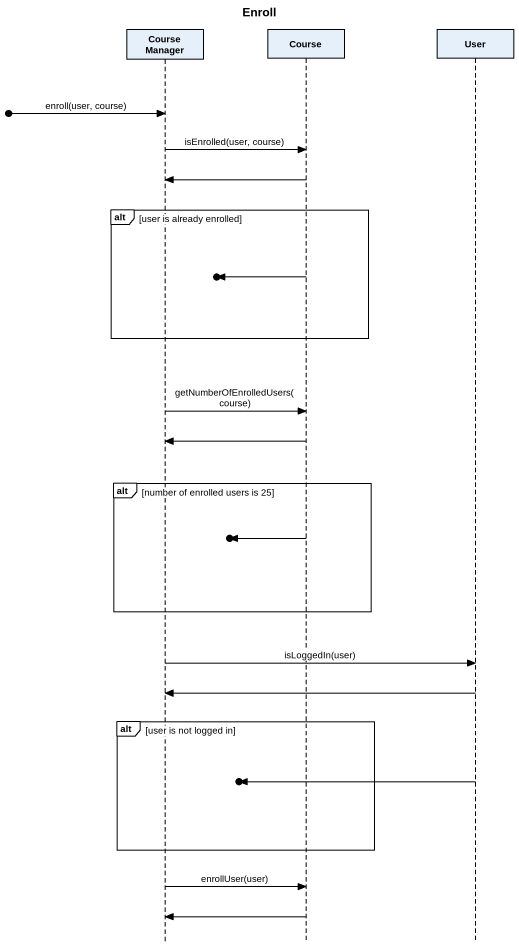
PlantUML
@startuml
title Enroll
hide footbox
participant "Course Manager" as Course_Manager
participant Course
participant User

[o-> Course_Manager : enroll(user, course)
Course_Manager -> Course : isEnrolled(user, course)
Course -> Course_Manager
alt user is already enrolled
  [o<- Course
end
Course_Manager -> Course : getNumberOfEnrolledUsers(course)
Course -> Course_Manager
alt number of enrolled users is 25
  [o<- Course
end
Course_Manager -> User : isLoggedIn(user)
User -> Course_Manager
alt user is not logged in
  [o<- User
end
Course_Manager -> Course : enrollUser(user)
Course -> Course_Manager
@enduml
